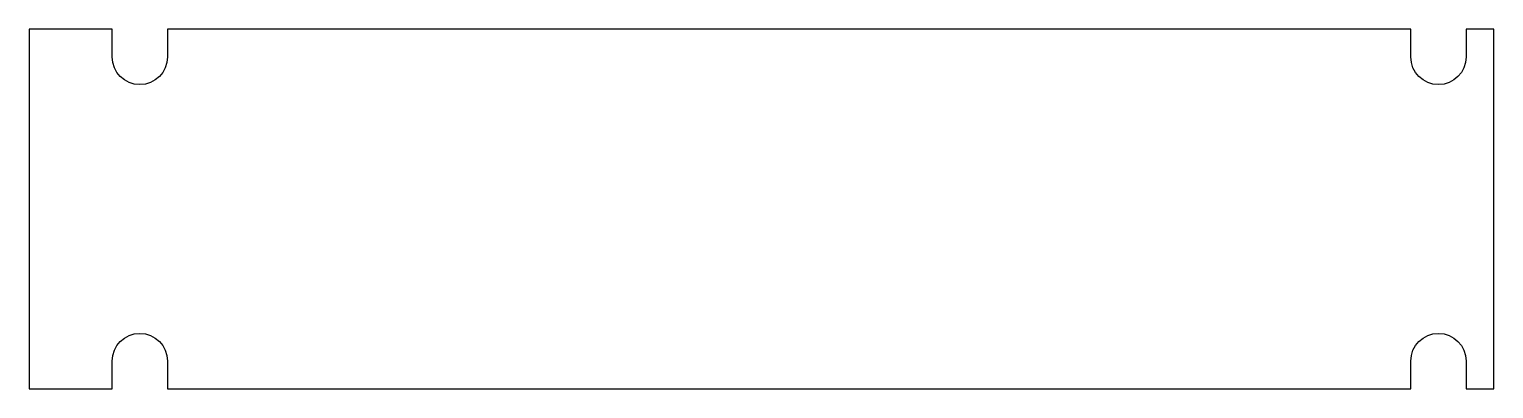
# Model space of a CAD drawing. Header units: millimetres. Extents: x -53 to 0, y 0 to 13.
import ezdxf

# ---------------------------------------------------------------- set-up
doc = ezdxf.new("R2010")
doc.units = ezdxf.units.MM

msp = doc.modelspace()

# ---------------------------------------------------------------- linework, layer by layer
at = {"linetype": 'Continuous', "flags": 128}
msp.add_lwpolyline([(-48, 0), (-3, 0), (-3, 1, -1), (-1, 1), (-1, 0), (0, 0), (0, 13), (-1, 13), (-1, 12, -1), (-3, 12), (-3, 13), (-48, 13), (-48, 12, -1), (-50, 12), (-50, 13), (-53, 13), (-53, 0), (-50, 0), (-50, 1, -1), (-48, 1)], format="xyb", close=True, dxfattribs=at)

doc.saveas('drawing.dxf')
